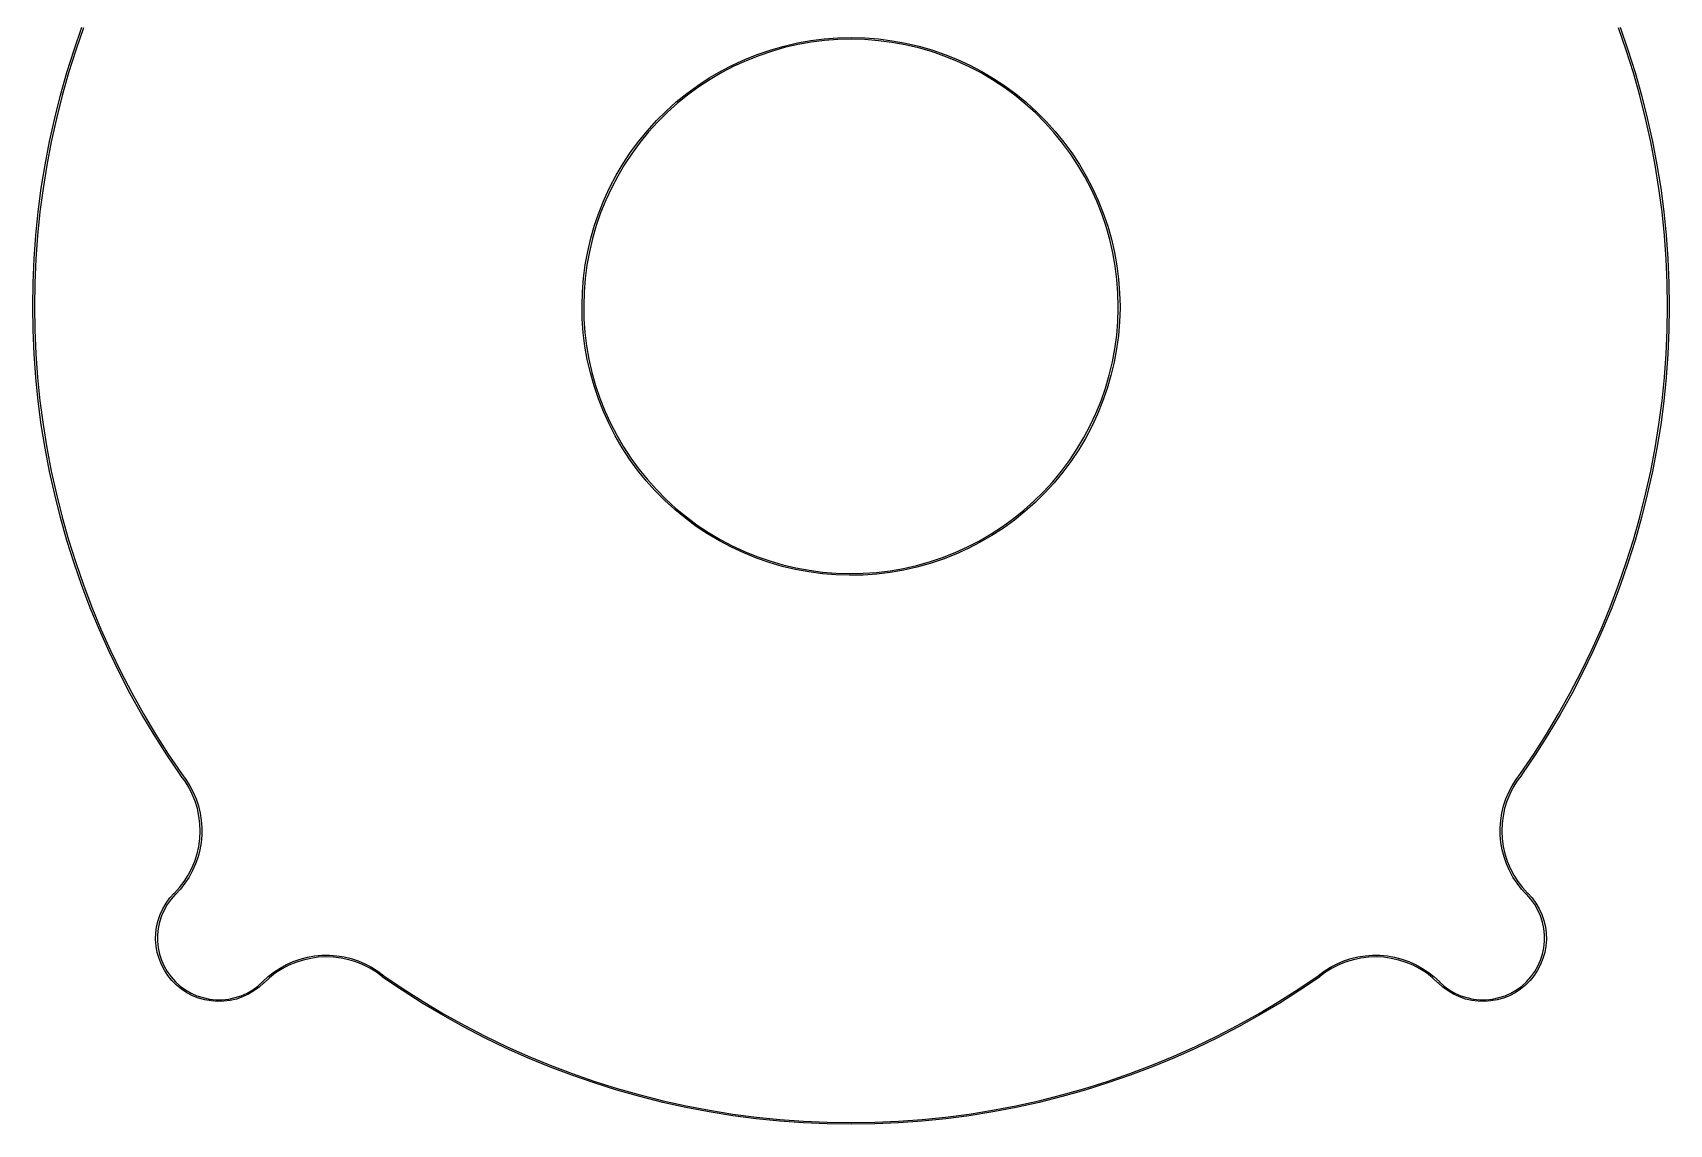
# Model space of a CAD drawing. Extents: x 54.2 to 145.8, y -145.8 to -48.7.
# Drawn here: x 54.2 to 145.8, y -145.8 to -84.7 of the extents above; entities that cross this region are included whole.
import ezdxf

# ---------------------------------------------------------------- set-up
doc = ezdxf.new("R2010")
doc.units = 0
doc.layers.add('BLACK', color=7, linetype='CONTINUOUS')

msp = doc.modelspace()

# ---------------------------------------------------------------- linework, layer by layer
at = {"layer": 'BLACK', "linetype": 'CONTINUOUS'}
for p, q in [((56.533, -85.6311), (56.9683, -84.3757)), ((57.0577, -84.4082), (56.6233, -85.6609)), ((96.9995, -85.2521), (97.7495, -85.1192)), ((97.7495, -85.1192), (98.5052, -85.0244)), ((98.5147, -85.119), (97.7637, -85.2132)), ((98.5052, -85.0244), (99.2648, -84.968)), ((99.2695, -85.0629), (98.5147, -85.119)), ((99.2648, -84.968), (100.026, -84.95)), ((100.026, -85.0451), (99.2695, -85.0629)), ((100.026, -84.95), (100.788, -84.9706)), ((100.783, -85.0655), (100.026, -85.0451)), ((101.537, -85.1243), (100.783, -85.0655)), ((100.788, -84.9706), (101.547, -85.0297)), ((102.288, -85.2211), (101.537, -85.1243)), ((101.547, -85.0297), (102.302, -85.1272)), ((102.302, -85.1272), (103.052, -85.2627)), ((143.377, -85.661), (142.942, -84.4082)), ((143.032, -84.3757), (143.467, -85.6311)), ((56.1343, -86.8985), (56.533, -85.6311)), ((56.6233, -85.6609), (56.2255, -86.9258)), ((94.0953, -86.1567), (94.8033, -85.8757)), ((94.8361, -85.9649), (94.1326, -86.2441)), ((94.8033, -85.8757), (95.5245, -85.6308)), ((95.5528, -85.7216), (94.8361, -85.9649)), ((95.5245, -85.6308), (96.2572, -85.4228)), ((96.2809, -85.5149), (95.5528, -85.7216)), ((96.2572, -85.4228), (96.9995, -85.2521)), ((97.0185, -85.3453), (96.2809, -85.5149)), ((97.7637, -85.2132), (97.0185, -85.3453)), ((103.033, -85.3558), (102.288, -85.2211)), ((103.77, -85.5279), (103.033, -85.3558)), ((103.052, -85.2627), (103.794, -85.436)), ((104.497, -85.7372), (103.77, -85.5279)), ((103.794, -85.436), (104.526, -85.6466)), ((105.213, -85.983), (104.497, -85.7372)), ((104.526, -85.6466), (105.246, -85.8939)), ((105.915, -86.2647), (105.213, -85.983)), ((105.246, -85.8939), (105.953, -86.1774)), ((143.775, -86.9258), (143.377, -85.661)), ((143.467, -85.6311), (143.866, -86.8985)), ((55.7726, -88.177), (56.1343, -86.8985)), ((56.2255, -86.9258), (55.8645, -88.2016)), ((92.0693, -87.2091), (92.7266, -86.8243)), ((92.7725, -86.9075), (92.1194, -87.2899)), ((92.7266, -86.8243), (93.4025, -86.4731)), ((93.4442, -86.5586), (92.7725, -86.9075)), ((93.4025, -86.4731), (94.0953, -86.1567)), ((94.1326, -86.2441), (93.4442, -86.5586)), ((106.603, -86.5815), (105.915, -86.2647)), ((105.953, -86.1774), (106.645, -86.4963)), ((107.273, -86.9328), (106.603, -86.5815)), ((106.645, -86.4963), (107.319, -86.8497)), ((107.925, -87.3175), (107.273, -86.9328)), ((107.319, -86.8497), (107.975, -87.2369)), ((144.135, -88.2016), (143.775, -86.9258)), ((143.866, -86.8985), (144.227, -88.177)), ((90.8173, -88.076), (91.4323, -87.6267)), ((91.4864, -87.7049), (90.8753, -88.1513)), ((91.4323, -87.6267), (92.0693, -87.2091)), ((92.1194, -87.2899), (91.4864, -87.7049)), ((108.556, -87.7347), (107.925, -87.3175)), ((107.975, -87.2369), (108.611, -87.6567)), ((109.166, -88.1833), (108.556, -87.7347)), ((108.611, -87.6567), (109.224, -88.1082)), ((55.4481, -89.4655), (55.7726, -88.177)), ((55.8645, -88.2016), (55.5407, -89.4874)), ((89.6593, -89.0651), (90.2258, -88.5559)), ((90.2875, -88.6282), (89.7246, -89.1341)), ((90.2258, -88.5559), (90.8173, -88.076)), ((90.8753, -88.1513), (90.2875, -88.6282)), ((109.752, -88.6621), (109.166, -88.1833)), ((109.224, -88.1082), (109.814, -88.5901)), ((110.313, -89.17), (109.752, -88.6621)), ((109.814, -88.5901), (110.379, -89.1012)), ((144.459, -89.4874), (144.135, -88.2016)), ((144.227, -88.177), (144.552, -89.4655)), ((55.1611, -90.7628), (55.4481, -89.4655)), ((55.5407, -89.4874), (55.2544, -90.782)), ((88.6072, -90.166), (89.1193, -89.6022)), ((89.1881, -89.6679), (88.6792, -90.2281)), ((89.1193, -89.6022), (89.6593, -89.0651)), ((89.7246, -89.1341), (89.1881, -89.6679)), ((110.848, -89.7057), (110.313, -89.17)), ((110.379, -89.1012), (110.917, -89.6403)), ((111.355, -90.2677), (110.848, -89.7057)), ((110.917, -89.6403), (111.427, -90.2058)), ((144.746, -90.782), (144.459, -89.4874)), ((144.552, -89.4655), (144.839, -90.7628)), ((88.1243, -90.755), (88.6072, -90.166)), ((88.6792, -90.2281), (88.1993, -90.8134)), ((111.833, -90.8546), (111.355, -90.2677)), ((111.427, -90.2058), (111.908, -90.7965)), ((54.912, -92.0679), (55.1611, -90.7628)), ((55.2544, -90.782), (55.0057, -92.0844)), ((87.2508, -92.0025), (87.6718, -91.3677)), ((87.7496, -91.4222), (87.3313, -92.053)), ((87.6718, -91.3677), (88.1243, -90.755)), ((88.1993, -90.8134), (87.7496, -91.4222)), ((112.28, -91.465), (111.833, -90.8546)), ((111.908, -90.7965), (112.358, -91.4108)), ((112.696, -92.0972), (112.28, -91.465)), ((112.358, -91.4108), (112.777, -92.047)), ((144.994, -92.0844), (144.746, -90.782)), ((144.839, -90.7628), (145.088, -92.0679)), ((54.7008, -93.3797), (54.912, -92.0679)), ((55.0057, -92.0844), (54.7949, -93.3934)), ((86.8625, -92.6577), (87.2508, -92.0025)), ((87.3313, -92.053), (86.9455, -92.7041)), ((113.08, -92.7497), (112.696, -92.0972)), ((112.777, -92.047), (113.163, -92.7036)), ((145.205, -93.3934), (144.994, -92.0844)), ((145.088, -92.0679), (145.299, -93.3797)), ((54.5277, -94.697), (54.7008, -93.3797)), ((86.1878, -94.0229), (86.5079, -93.3318)), ((86.5931, -93.3739), (86.275, -94.0607)), ((86.5079, -93.3318), (86.8625, -92.6577)), ((86.9455, -92.7041), (86.5931, -93.3739)), ((113.43, -93.4207), (113.08, -92.7497)), ((113.163, -92.7036), (113.515, -93.3789)), ((113.515, -93.3789), (113.833, -94.0712)), ((145.299, -93.3797), (145.472, -94.697)), ((54.7949, -93.3934), (54.6223, -94.7081)), ((85.9031, -94.7294), (86.1878, -94.0229)), ((86.275, -94.0607), (85.9921, -94.7627)), ((113.746, -94.1086), (113.43, -93.4207)), ((114.026, -94.8116), (113.746, -94.1086)), ((113.833, -94.0712), (114.115, -94.7786)), ((145.378, -94.7081), (145.205, -93.3934)), ((54.393, -96.0189), (54.5277, -94.697)), ((54.6223, -94.7081), (54.4878, -96.0271)), ((85.6545, -95.4493), (85.9031, -94.7294)), ((85.9921, -94.7627), (85.7451, -95.4781)), ((114.271, -95.5279), (114.026, -94.8116)), ((114.115, -94.7786), (114.361, -95.4994)), ((145.512, -96.0271), (145.378, -94.7081)), ((145.472, -94.697), (145.607, -96.0189)), ((54.2967, -97.344), (54.393, -96.0189)), ((54.4878, -96.0271), (54.3917, -97.3496)), ((85.4426, -96.1809), (85.6545, -95.4493)), ((85.7451, -95.4781), (85.5346, -96.2051)), ((114.479, -96.2556), (114.271, -95.5279)), ((114.361, -95.4994), (114.571, -96.2318)), ((145.608, -97.3496), (145.512, -96.0271)), ((145.607, -96.0189), (145.703, -97.344)), ((85.1312, -97.6716), (85.268, -96.9223)), ((85.3611, -96.9418), (85.2251, -97.6863)), ((85.268, -96.9223), (85.4426, -96.1809)), ((85.5346, -96.2051), (85.3611, -96.9418)), ((114.65, -96.9929), (114.479, -96.2556)), ((114.571, -96.2318), (114.743, -96.9738)), ((114.783, -97.7379), (114.65, -96.9929)), ((114.743, -96.9738), (114.877, -97.7235)), ((54.2388, -98.6715), (54.2967, -97.344)), ((54.3917, -97.3496), (54.334, -98.6742)), ((85.0324, -98.4268), (85.1312, -97.6716)), ((85.2251, -97.6863), (85.127, -98.4368)), ((114.878, -98.4887), (114.783, -97.7379)), ((114.877, -97.7235), (114.973, -98.4791)), ((145.666, -98.6742), (145.608, -97.3496)), ((145.703, -97.344), (145.761, -98.6715)), ((54.2196, -100), (54.2388, -98.6715)), ((54.334, -98.6742), (54.3147, -100)), ((84.972, -99.1861), (85.0324, -98.4268)), ((85.127, -98.4368), (85.0669, -99.1913)), ((114.936, -99.2434), (114.878, -98.4887)), ((114.973, -98.4791), (115.031, -99.2386)), ((145.685, -100), (145.666, -98.6742)), ((145.761, -98.6715), (145.78, -100)), ((84.9501, -99.9475), (84.972, -99.1861)), ((85.0669, -99.1913), (85.0451, -99.9478)), ((114.955, -100), (114.936, -99.2434)), ((115.031, -99.2386), (115.05, -100)), ((54.2388, -101.329), (54.2196, -100)), ((54.3147, -100), (54.334, -101.326)), ((84.9501, -99.9478), (84.9501, -99.9475)), ((84.9667, -100.709), (84.9501, -99.9478)), ((85.0218, -101.469), (84.9667, -100.709)), ((85.0451, -99.9478), (85.0616, -100.704)), ((85.0616, -100.704), (85.1164, -101.459)), ((114.93, -100.861), (114.955, -100.104)), ((114.955, -100.104), (114.955, -100)), ((115.05, -100.105), (115.025, -100.866)), ((115.05, -100), (115.05, -100.105)), ((145.666, -101.326), (145.685, -100)), ((145.78, -100), (145.761, -101.329)), ((54.2967, -102.656), (54.2388, -101.329)), ((54.334, -101.326), (54.3917, -102.65)), ((85.1153, -102.225), (85.0218, -101.469)), ((85.1164, -101.459), (85.2093, -102.21)), ((114.767, -102.365), (114.867, -101.615)), ((114.962, -101.625), (114.861, -102.38)), ((114.867, -101.615), (114.93, -100.861)), ((115.025, -100.866), (114.962, -101.625)), ((145.608, -102.65), (145.666, -101.326)), ((145.761, -101.329), (145.703, -102.656)), ((85.2469, -102.975), (85.1153, -102.225)), ((85.2093, -102.21), (85.3401, -102.956)), ((114.628, -103.109), (114.767, -102.365)), ((114.861, -102.38), (114.721, -103.129)), ((54.393, -103.981), (54.2967, -102.656)), ((54.3917, -102.65), (54.4878, -103.973)), ((85.4163, -103.717), (85.2469, -102.975)), ((85.3401, -102.956), (85.5084, -103.694)), ((114.452, -103.845), (114.628, -103.109)), ((114.721, -103.129), (114.544, -103.87)), ((145.512, -103.973), (145.608, -102.65)), ((145.703, -102.656), (145.607, -103.981)), ((54.5277, -105.303), (54.393, -103.981)), ((54.4878, -103.973), (54.6223, -105.292)), ((85.6231, -104.45), (85.4163, -103.717)), ((85.5084, -103.694), (85.7139, -104.422)), ((114.239, -104.572), (114.452, -103.845)), ((114.544, -103.87), (114.33, -104.601)), ((145.378, -105.292), (145.512, -103.973)), ((145.607, -103.981), (145.472, -105.303)), ((54.6223, -105.292), (54.7949, -106.607)), ((85.8666, -105.172), (85.6231, -104.45)), ((85.7139, -104.422), (85.9559, -105.139)), ((86.1464, -105.881), (85.8666, -105.172)), ((85.9559, -105.139), (86.2339, -105.843)), ((113.704, -105.987), (113.99, -105.286)), ((113.99, -105.286), (114.239, -104.572)), ((114.33, -104.601), (114.078, -105.32)), ((145.205, -106.607), (145.378, -105.292)), ((54.7008, -106.62), (54.5277, -105.303)), ((86.4617, -106.574), (86.1464, -105.881)), ((86.2339, -105.843), (86.5472, -106.532)), ((113.384, -106.673), (113.704, -105.987)), ((113.791, -106.025), (113.469, -106.715)), ((114.078, -105.32), (113.791, -106.025)), ((145.472, -105.303), (145.299, -106.62)), ((54.912, -107.932), (54.7008, -106.62)), ((54.7949, -106.607), (55.0057, -107.916)), ((86.8116, -107.25), (86.4617, -106.574)), ((86.5472, -106.532), (86.8949, -107.205)), ((113.029, -107.341), (113.384, -106.673)), ((113.469, -106.715), (113.112, -107.388)), ((144.994, -107.916), (145.205, -106.607)), ((145.299, -106.62), (145.088, -107.932)), ((55.1611, -109.237), (54.912, -107.932)), ((55.0057, -107.916), (55.2544, -109.218)), ((87.1953, -107.908), (86.8116, -107.25)), ((86.8949, -107.205), (87.2762, -107.858)), ((87.6118, -108.546), (87.1953, -107.908)), ((87.2762, -107.858), (87.69, -108.492)), ((112.22, -108.621), (112.641, -107.991)), ((112.641, -107.991), (113.029, -107.341)), ((113.112, -107.388), (112.721, -108.042)), ((144.746, -109.218), (144.994, -107.916)), ((145.088, -107.932), (144.839, -109.237)), ((88.06, -109.162), (87.6118, -108.546)), ((87.69, -108.492), (88.1354, -109.104)), ((111.769, -109.228), (112.22, -108.621)), ((112.298, -108.675), (111.843, -109.286)), ((112.721, -108.042), (112.298, -108.675)), ((55.4481, -110.535), (55.1611, -109.237)), ((55.2544, -109.218), (55.5407, -110.513)), ((88.5388, -109.754), (88.06, -109.162)), ((88.1354, -109.104), (88.6112, -109.693)), ((89.047, -110.322), (88.5388, -109.754)), ((88.6112, -109.693), (89.1162, -110.256)), ((110.776, -110.37), (111.287, -109.811)), ((111.287, -109.811), (111.769, -109.228)), ((111.843, -109.286), (111.358, -109.874)), ((144.459, -110.513), (144.746, -109.218)), ((144.839, -109.237), (144.552, -110.535)), ((55.7726, -111.823), (55.4481, -110.535)), ((55.5407, -110.513), (55.8645, -111.798)), ((89.5832, -110.862), (89.047, -110.322)), ((89.1162, -110.256), (89.649, -110.794)), ((110.237, -110.902), (110.776, -110.37)), ((110.844, -110.436), (110.302, -110.971)), ((111.358, -109.874), (110.844, -110.436)), ((144.135, -111.798), (144.459, -110.513)), ((144.552, -110.535), (144.227, -111.823)), ((90.1462, -111.376), (89.5832, -110.862)), ((89.649, -110.794), (90.2084, -111.304)), ((90.7343, -111.86), (90.1462, -111.376)), ((90.2084, -111.304), (90.7928, -111.785)), ((109.083, -111.88), (109.673, -111.406)), ((109.734, -111.478), (109.141, -111.956)), ((109.673, -111.406), (110.237, -110.902)), ((110.302, -110.971), (109.734, -111.478)), ((56.1343, -113.101), (55.7726, -111.823)), ((55.8645, -111.798), (56.2255, -113.074)), ((91.3462, -112.313), (90.7343, -111.86)), ((90.7928, -111.785), (91.4008, -112.235)), ((91.9802, -112.735), (91.3462, -112.313)), ((91.4008, -112.235), (92.0309, -112.655)), ((107.836, -112.738), (108.471, -112.325)), ((108.524, -112.403), (107.886, -112.818)), ((108.471, -112.325), (109.083, -111.88)), ((109.141, -111.956), (108.524, -112.403)), ((143.775, -113.074), (144.135, -111.798)), ((144.227, -111.823), (143.866, -113.101)), ((56.533, -114.369), (56.1343, -113.101)), ((56.2255, -113.074), (56.6233, -114.339)), ((92.6348, -113.125), (91.9802, -112.735)), ((92.0309, -112.655), (92.6813, -113.042)), ((93.3082, -113.48), (92.6348, -113.125)), ((92.6813, -113.042), (93.3505, -113.395)), ((93.9988, -113.802), (93.3082, -113.48)), ((93.3505, -113.395), (94.0367, -113.715)), ((105.819, -113.776), (106.509, -113.464)), ((106.509, -113.464), (107.182, -113.118)), ((107.227, -113.201), (106.55, -113.55)), ((107.182, -113.118), (107.836, -112.738)), ((107.886, -112.818), (107.227, -113.201)), ((143.377, -114.339), (143.775, -113.074)), ((143.866, -113.101), (143.467, -114.369)), ((56.9683, -115.624), (56.533, -114.369)), ((56.6233, -114.339), (57.0577, -115.592)), ((94.7048, -114.088), (93.9988, -113.802)), ((94.0367, -113.715), (94.7382, -113.999)), ((95.4243, -114.338), (94.7048, -114.088)), ((94.7382, -113.999), (95.4532, -114.247)), ((96.1555, -114.551), (95.4243, -114.338)), ((95.4532, -114.247), (96.1798, -114.459)), ((103.669, -114.498), (104.397, -114.294)), ((104.425, -114.385), (103.692, -114.59)), ((104.397, -114.294), (105.115, -114.053)), ((105.147, -114.142), (104.425, -114.385)), ((105.115, -114.053), (105.819, -113.776)), ((105.856, -113.864), (105.147, -114.142)), ((106.55, -113.55), (105.856, -113.864)), ((142.942, -115.592), (143.377, -114.339)), ((143.467, -114.369), (143.032, -115.624)), ((96.8966, -114.727), (96.1555, -114.551)), ((96.1798, -114.459), (96.9162, -114.634)), ((97.6457, -114.865), (96.8966, -114.727)), ((96.9162, -114.634), (97.6605, -114.771)), ((98.4007, -114.965), (97.6457, -114.865)), ((97.6605, -114.771), (98.4108, -114.87)), ((99.1599, -115.027), (98.4007, -114.965)), ((98.4108, -114.87), (99.1652, -114.932)), ((99.9212, -115.05), (99.1599, -115.027)), ((99.1652, -114.932), (99.9217, -114.955)), ((100.683, -115.035), (99.9212, -115.05)), ((99.9217, -114.955), (100.678, -114.94)), ((100.678, -114.94), (101.433, -114.886)), ((101.442, -114.981), (100.683, -115.035)), ((101.433, -114.886), (102.185, -114.795)), ((102.199, -114.889), (101.442, -114.981)), ((102.185, -114.795), (102.93, -114.665)), ((102.949, -114.758), (102.199, -114.889)), ((102.93, -114.665), (103.669, -114.498)), ((103.692, -114.59), (102.949, -114.758)), ((57.4398, -116.866), (56.9683, -115.624)), ((57.0577, -115.592), (57.5283, -116.831)), ((142.472, -116.831), (142.942, -115.592)), ((143.032, -115.624), (142.56, -116.866)), ((57.9472, -118.094), (57.4398, -116.866)), ((57.5283, -116.831), (58.0346, -118.057)), ((141.965, -118.057), (142.472, -116.831)), ((142.56, -116.866), (142.053, -118.094)), ((58.49, -119.307), (57.9472, -118.094)), ((58.0346, -118.057), (58.5763, -119.267)), ((141.424, -119.267), (141.965, -118.057)), ((142.053, -118.094), (141.51, -119.307)), ((59.0678, -120.504), (58.49, -119.307)), ((58.5763, -119.267), (59.1528, -120.461)), ((140.847, -120.461), (141.424, -119.267)), ((141.51, -119.307), (140.932, -120.504)), ((59.68, -121.683), (59.0678, -120.504)), ((59.1528, -120.461), (59.7638, -121.638)), ((140.236, -121.638), (140.847, -120.461)), ((140.932, -120.504), (140.32, -121.683)), ((60.3262, -122.844), (59.68, -121.683)), ((59.7638, -121.638), (60.4087, -122.796)), ((139.591, -122.796), (140.236, -121.638)), ((140.32, -121.683), (139.674, -122.844)), ((61.0058, -123.986), (60.3262, -122.844)), ((60.4087, -122.796), (61.0869, -123.936)), ((138.913, -123.936), (139.591, -122.796)), ((139.674, -122.844), (138.994, -123.986)), ((61.7183, -125.107), (61.0058, -123.986)), ((61.0869, -123.936), (61.7979, -125.055)), ((138.202, -125.055), (138.913, -123.936)), ((138.994, -123.986), (138.282, -125.107)), ((62.463, -126.207), (61.7183, -125.107)), ((61.7979, -125.055), (62.534, -126.142)), ((137.466, -126.142), (138.202, -125.055)), ((138.282, -125.107), (137.537, -126.207)), ((62.4648, -126.208), (62.463, -126.207)), ((62.463, -126.207), (62.463, -126.207)), ((62.4653, -126.21), (62.4648, -126.208)), ((62.4749, -126.216), (62.4653, -126.21)), ((62.7257, -126.551), (62.4749, -126.216)), ((62.534, -126.142), (62.5427, -126.147)), ((62.5427, -126.147), (62.545, -126.15)), ((62.545, -126.15), (62.545, -126.15)), ((62.545, -126.15), (62.545, -126.15)), ((62.545, -126.15), (62.7908, -126.477)), ((137.209, -126.477), (137.455, -126.15)), ((137.525, -126.216), (137.274, -126.551)), ((137.455, -126.15), (137.457, -126.147)), ((137.455, -126.15), (137.455, -126.15)), ((137.455, -126.15), (137.455, -126.15)), ((137.457, -126.147), (137.466, -126.142)), ((137.535, -126.21), (137.525, -126.216)), ((137.537, -126.207), (137.535, -126.208)), ((137.535, -126.208), (137.535, -126.21)), ((137.537, -126.207), (137.537, -126.207)), ((62.9519, -126.915), (62.7257, -126.551)), ((62.7908, -126.477), (63.011, -126.826)), ((63.1458, -127.297), (62.9519, -126.915)), ((63.011, -126.826), (63.2021, -127.191)), ((63.2021, -127.191), (63.3626, -127.572)), ((136.637, -127.572), (136.798, -127.191)), ((136.798, -127.191), (136.989, -126.826)), ((137.048, -126.915), (136.854, -127.297)), ((136.989, -126.826), (137.209, -126.477)), ((137.274, -126.551), (137.048, -126.915)), ((63.3059, -127.695), (63.1458, -127.297)), ((63.4311, -128.105), (63.3059, -127.695)), ((63.3626, -127.572), (63.4916, -127.963)), ((63.5203, -128.524), (63.4311, -128.105)), ((63.4916, -127.963), (63.5882, -128.365)), ((136.412, -128.365), (136.508, -127.963)), ((136.569, -128.105), (136.48, -128.524)), ((136.508, -127.963), (136.637, -127.572)), ((136.694, -127.695), (136.569, -128.105)), ((136.854, -127.297), (136.694, -127.695)), ((63.573, -128.949), (63.5203, -128.524)), ((63.5887, -129.377), (63.573, -128.949)), ((63.5882, -128.365), (63.6517, -128.772)), ((63.6517, -128.772), (63.6817, -129.184)), ((136.318, -129.184), (136.348, -128.772)), ((136.348, -128.772), (136.412, -128.365)), ((136.427, -128.949), (136.411, -129.377)), ((136.48, -128.524), (136.427, -128.949)), ((63.5091, -130.23), (63.5674, -129.806)), ((63.5674, -129.806), (63.5887, -129.377)), ((63.6406, -130.007), (63.5698, -130.414)), ((63.678, -129.596), (63.6406, -130.007)), ((63.6817, -129.184), (63.678, -129.596)), ((136.322, -129.596), (136.318, -129.184)), ((136.359, -130.007), (136.322, -129.596)), ((136.43, -130.414), (136.359, -130.007)), ((136.411, -129.377), (136.433, -129.806)), ((136.433, -129.806), (136.491, -130.23)), ((63.2838, -131.056), (63.4144, -130.648)), ((63.4661, -130.813), (63.3301, -131.203)), ((63.4144, -130.648), (63.5091, -130.23)), ((63.5698, -130.414), (63.4661, -130.813)), ((136.534, -130.813), (136.43, -130.414)), ((136.491, -130.23), (136.586, -130.648)), ((136.67, -131.203), (136.534, -130.813)), ((136.586, -130.648), (136.716, -131.056)), ((62.6887, -132.193), (62.9196, -131.832)), ((62.9196, -131.832), (63.1185, -131.452)), ((63.1627, -131.58), (62.9651, -131.942)), ((63.1185, -131.452), (63.2838, -131.056)), ((63.3301, -131.203), (63.1627, -131.58)), ((136.837, -131.58), (136.67, -131.203)), ((136.716, -131.056), (136.881, -131.452)), ((137.035, -131.942), (136.837, -131.58)), ((136.881, -131.452), (137.08, -131.832)), ((137.08, -131.832), (137.311, -132.193)), ((62.1445, -132.841), (62.4274, -132.532)), ((62.4847, -132.612), (62.2051, -132.916)), ((62.4274, -132.532), (62.6887, -132.193)), ((62.7386, -132.287), (62.4847, -132.612)), ((62.9651, -131.942), (62.7386, -132.287)), ((137.261, -132.287), (137.035, -131.942)), ((137.515, -132.612), (137.261, -132.287)), ((137.311, -132.193), (137.573, -132.532)), ((137.795, -132.916), (137.515, -132.612)), ((137.573, -132.532), (137.856, -132.841)), ((61.4981, -133.712), (61.6805, -133.402)), ((61.7473, -133.474), (61.5665, -133.787)), ((61.6805, -133.402), (61.8934, -133.112)), ((61.9598, -133.181), (61.7473, -133.474)), ((61.8934, -133.112), (62.1344, -132.845)), ((62.195, -132.92), (61.9598, -133.181)), ((62.1344, -132.845), (62.1445, -132.841)), ((62.2051, -132.916), (62.195, -132.92)), ((137.805, -132.92), (137.795, -132.916)), ((138.04, -133.181), (137.805, -132.92)), ((137.856, -132.841), (137.866, -132.845)), ((137.866, -132.845), (138.107, -133.112)), ((138.253, -133.474), (138.04, -133.181)), ((138.107, -133.112), (138.319, -133.402)), ((138.434, -133.787), (138.253, -133.474)), ((138.319, -133.402), (138.502, -133.712)), ((61.1503, -134.729), (61.2316, -134.379)), ((61.2316, -134.379), (61.3479, -134.038)), ((61.3076, -134.461), (61.2325, -134.815)), ((61.4194, -134.117), (61.3076, -134.461)), ((61.3479, -134.038), (61.4981, -133.712)), ((61.5665, -133.787), (61.4194, -134.117)), ((138.581, -134.117), (138.434, -133.787)), ((138.502, -133.712), (138.652, -134.038)), ((138.692, -134.461), (138.581, -134.117)), ((138.652, -134.038), (138.768, -134.379)), ((138.768, -134.815), (138.692, -134.461)), ((138.768, -134.379), (138.85, -134.729)), ((61.0958, -135.445), (61.1049, -135.086)), ((61.1231, -135.804), (61.0958, -135.445)), ((61.1049, -135.086), (61.1503, -134.729)), ((61.2325, -134.815), (61.1947, -135.175)), ((61.1947, -135.175), (61.1947, -135.536)), ((138.805, -135.175), (138.768, -134.815)), ((138.805, -135.536), (138.805, -135.175)), ((138.85, -134.729), (138.895, -135.086)), ((138.904, -135.445), (138.877, -135.804)), ((138.895, -135.086), (138.904, -135.445)), ((61.1865, -136.158), (61.1231, -135.804)), ((61.2855, -136.504), (61.1865, -136.158)), ((61.1947, -135.536), (61.2325, -135.896)), ((61.2325, -135.896), (61.3076, -136.249)), ((61.3076, -136.249), (61.4194, -136.593)), ((69.5861, -136.43), (69.9926, -136.359)), ((69.9926, -136.359), (70.4035, -136.322)), ((70.6225, -136.411), (70.1944, -136.433)), ((70.4035, -136.322), (70.8161, -136.318)), ((71.0509, -136.427), (70.6225, -136.411)), ((70.8161, -136.318), (71.2276, -136.348)), ((71.2276, -136.348), (71.6353, -136.412)), ((71.6353, -136.412), (72.0365, -136.508)), ((127.963, -136.508), (128.365, -136.412)), ((128.365, -136.412), (128.772, -136.348)), ((128.772, -136.348), (129.184, -136.318)), ((129.377, -136.411), (128.949, -136.427)), ((129.184, -136.318), (129.596, -136.322)), ((129.806, -136.433), (129.377, -136.411)), ((129.596, -136.322), (130.007, -136.359)), ((130.007, -136.359), (130.414, -136.43)), ((138.581, -136.593), (138.692, -136.249)), ((138.692, -136.249), (138.768, -135.896)), ((138.813, -136.158), (138.715, -136.504)), ((138.768, -135.896), (138.805, -135.536)), ((138.877, -135.804), (138.813, -136.158)), ((61.4189, -136.837), (61.2855, -136.504)), ((61.5854, -137.156), (61.4189, -136.837)), ((61.4194, -136.593), (61.5665, -136.924)), ((61.5665, -136.924), (61.7473, -137.237)), ((61.7833, -137.457), (61.5854, -137.156)), ((61.7473, -137.237), (61.9598, -137.529)), ((67.3876, -137.515), (67.7129, -137.261)), ((67.8073, -137.311), (67.4676, -137.573)), ((67.7129, -137.261), (68.0578, -137.035)), ((68.1684, -137.08), (67.8073, -137.311)), ((68.0578, -137.035), (68.42, -136.837)), ((68.5481, -136.881), (68.1684, -137.08)), ((68.42, -136.837), (68.7972, -136.67)), ((68.9435, -136.716), (68.5481, -136.881)), ((68.7972, -136.67), (69.1867, -136.534)), ((69.3518, -136.586), (68.9435, -136.716)), ((69.1867, -136.534), (69.5861, -136.43)), ((69.7698, -136.491), (69.3518, -136.586)), ((70.1944, -136.433), (69.7698, -136.491)), ((71.4762, -136.48), (71.0509, -136.427)), ((71.8955, -136.569), (71.4762, -136.48)), ((72.3054, -136.694), (71.8955, -136.569)), ((72.0365, -136.508), (72.4284, -136.637)), ((72.703, -136.854), (72.3054, -136.694)), ((72.4284, -136.637), (72.8085, -136.798)), ((73.0853, -137.048), (72.703, -136.854)), ((72.8085, -136.798), (73.1743, -136.989)), ((73.4493, -137.274), (73.0853, -137.048)), ((73.1743, -136.989), (73.5232, -137.209)), ((73.7845, -137.525), (73.4493, -137.274)), ((73.5232, -137.209), (73.8499, -137.455)), ((126.15, -137.455), (126.477, -137.209)), ((126.551, -137.274), (126.216, -137.525)), ((126.477, -137.209), (126.826, -136.989)), ((126.915, -137.048), (126.551, -137.274)), ((126.826, -136.989), (127.191, -136.798)), ((127.297, -136.854), (126.915, -137.048)), ((127.191, -136.798), (127.572, -136.637)), ((127.695, -136.694), (127.297, -136.854)), ((127.572, -136.637), (127.963, -136.508)), ((128.105, -136.569), (127.695, -136.694)), ((128.524, -136.48), (128.105, -136.569)), ((128.949, -136.427), (128.524, -136.48)), ((130.23, -136.491), (129.806, -136.433)), ((130.648, -136.586), (130.23, -136.491)), ((130.414, -136.43), (130.813, -136.534)), ((131.056, -136.716), (130.648, -136.586)), ((130.813, -136.534), (131.203, -136.67)), ((131.452, -136.881), (131.056, -136.716)), ((131.203, -136.67), (131.58, -136.837)), ((131.832, -137.08), (131.452, -136.881)), ((131.58, -136.837), (131.942, -137.035)), ((132.193, -137.311), (131.832, -137.08)), ((131.942, -137.035), (132.287, -137.261)), ((132.532, -137.573), (132.193, -137.311)), ((132.287, -137.261), (132.612, -137.515)), ((138.04, -137.529), (138.253, -137.237)), ((138.415, -137.156), (138.217, -137.457)), ((138.253, -137.237), (138.434, -136.924)), ((138.581, -136.837), (138.415, -137.156)), ((138.434, -136.924), (138.581, -136.593)), ((138.715, -136.504), (138.581, -136.837)), ((62.0105, -137.735), (61.7833, -137.457)), ((61.9598, -137.529), (62.2018, -137.798)), ((62.2648, -137.989), (62.0105, -137.735)), ((62.2018, -137.798), (62.4705, -138.04)), ((62.5435, -138.217), (62.2648, -137.989)), ((62.4705, -138.04), (62.7631, -138.253)), ((62.8438, -138.415), (62.5435, -138.217)), ((62.7631, -138.253), (63.0762, -138.434)), ((66.2131, -138.434), (66.5262, -138.253)), ((66.5262, -138.253), (66.8188, -138.04)), ((66.8881, -138.107), (66.5982, -138.319)), ((66.8188, -138.04), (67.08, -137.805)), ((67.1549, -137.866), (66.8881, -138.107)), ((67.08, -137.805), (67.0842, -137.795)), ((67.0842, -137.795), (67.3876, -137.515)), ((67.159, -137.856), (67.1549, -137.866)), ((67.4676, -137.573), (67.159, -137.856)), ((73.7896, -137.535), (73.7845, -137.525)), ((73.7915, -137.535), (73.7896, -137.535)), ((73.7926, -137.537), (73.7915, -137.535)), ((74.893, -138.282), (73.7926, -137.537)), ((73.7926, -137.537), (73.7926, -137.537)), ((73.8499, -137.455), (73.8499, -137.455)), ((73.8499, -137.455), (73.8499, -137.455)), ((73.8499, -137.455), (73.8529, -137.457)), ((73.8529, -137.457), (73.8576, -137.466)), ((73.8576, -137.466), (74.9452, -138.202)), ((74.9452, -138.202), (76.0643, -138.913)), ((123.936, -138.913), (125.055, -138.202)), ((125.055, -138.202), (126.142, -137.466)), ((126.207, -137.537), (125.107, -138.282)), ((126.142, -137.466), (126.147, -137.457)), ((126.147, -137.457), (126.15, -137.455)), ((126.15, -137.455), (126.15, -137.455)), ((126.15, -137.455), (126.15, -137.455)), ((126.208, -137.535), (126.207, -137.537)), ((126.207, -137.537), (126.207, -137.537)), ((126.21, -137.535), (126.208, -137.535)), ((126.216, -137.525), (126.21, -137.535)), ((132.841, -137.856), (132.532, -137.573)), ((132.612, -137.515), (132.916, -137.795)), ((132.845, -137.866), (132.841, -137.856)), ((133.112, -138.107), (132.845, -137.866)), ((132.916, -137.795), (132.92, -137.805)), ((132.92, -137.805), (133.181, -138.04)), ((133.402, -138.319), (133.112, -138.107)), ((133.181, -138.04), (133.474, -138.253)), ((133.474, -138.253), (133.787, -138.434)), ((136.924, -138.434), (137.237, -138.253)), ((137.457, -138.217), (137.156, -138.415)), ((137.237, -138.253), (137.529, -138.04)), ((137.735, -137.989), (137.457, -138.217)), ((137.529, -138.04), (137.798, -137.798)), ((137.989, -137.735), (137.735, -137.989)), ((137.798, -137.798), (138.04, -137.529)), ((138.217, -137.457), (137.989, -137.735)), ((63.1625, -138.581), (62.8438, -138.415)), ((63.0762, -138.434), (63.4066, -138.581)), ((63.4965, -138.715), (63.1625, -138.581)), ((63.4066, -138.581), (63.7505, -138.692)), ((63.8422, -138.813), (63.4965, -138.715)), ((63.7505, -138.692), (64.1042, -138.768)), ((64.1962, -138.877), (63.8422, -138.813)), ((64.1042, -138.768), (64.4639, -138.805)), ((64.5547, -138.904), (64.1962, -138.877)), ((64.4639, -138.805), (64.8255, -138.805)), ((64.9142, -138.895), (64.5547, -138.904)), ((64.8255, -138.805), (65.1851, -138.768)), ((65.271, -138.85), (64.9142, -138.895)), ((65.1851, -138.768), (65.5388, -138.692)), ((65.6213, -138.768), (65.271, -138.85)), ((65.5388, -138.692), (65.8827, -138.581)), ((65.9615, -138.652), (65.6213, -138.768)), ((65.8827, -138.581), (66.2131, -138.434)), ((66.2883, -138.502), (65.9615, -138.652)), ((66.5982, -138.319), (66.2883, -138.502)), ((76.0145, -138.994), (74.893, -138.282)), ((77.1562, -139.674), (76.0145, -138.994)), ((76.0643, -138.913), (77.2037, -139.591)), ((122.796, -139.591), (123.936, -138.913)), ((123.986, -138.994), (122.844, -139.674)), ((125.107, -138.282), (123.986, -138.994)), ((133.712, -138.502), (133.402, -138.319)), ((134.038, -138.652), (133.712, -138.502)), ((133.787, -138.434), (134.117, -138.581)), ((134.379, -138.768), (134.038, -138.652)), ((134.117, -138.581), (134.461, -138.692)), ((134.729, -138.85), (134.379, -138.768)), ((134.461, -138.692), (134.815, -138.768)), ((135.086, -138.895), (134.729, -138.85)), ((134.815, -138.768), (135.175, -138.805)), ((135.445, -138.904), (135.086, -138.895)), ((135.175, -138.805), (135.536, -138.805)), ((135.804, -138.877), (135.445, -138.904)), ((135.536, -138.805), (135.896, -138.768)), ((136.158, -138.813), (135.804, -138.877)), ((135.896, -138.768), (136.249, -138.692)), ((136.504, -138.715), (136.158, -138.813)), ((136.249, -138.692), (136.593, -138.581)), ((136.837, -138.581), (136.504, -138.715)), ((136.593, -138.581), (136.924, -138.434)), ((137.156, -138.415), (136.837, -138.581)), ((78.3171, -140.32), (77.1562, -139.674)), ((77.2037, -139.591), (78.3622, -140.236)), ((121.638, -140.236), (122.796, -139.591)), ((122.844, -139.674), (121.683, -140.32)), ((79.4963, -140.932), (78.3171, -140.32)), ((78.3622, -140.236), (79.539, -140.847)), ((80.6928, -141.51), (79.4963, -140.932)), ((79.539, -140.847), (80.733, -141.424)), ((119.267, -141.424), (120.461, -140.847)), ((120.504, -140.932), (119.307, -141.51)), ((120.461, -140.847), (121.638, -140.236)), ((121.683, -140.32), (120.504, -140.932)), ((81.9056, -142.053), (80.6928, -141.51)), ((80.733, -141.424), (81.9432, -141.965)), ((118.057, -141.965), (119.267, -141.424)), ((119.307, -141.51), (118.094, -142.053)), ((83.1335, -142.56), (81.9056, -142.053)), ((81.9432, -141.965), (83.1686, -142.472)), ((84.3757, -143.032), (83.1335, -142.56)), ((83.1686, -142.472), (84.4082, -142.942)), ((115.592, -142.942), (116.831, -142.472)), ((116.866, -142.56), (115.624, -143.032)), ((116.831, -142.472), (118.057, -141.965)), ((118.094, -142.053), (116.866, -142.56)), ((85.6311, -143.467), (84.3757, -143.032)), ((84.4082, -142.942), (85.6609, -143.377)), ((86.8985, -143.866), (85.6311, -143.467)), ((85.6609, -143.377), (86.9258, -143.775)), ((113.074, -143.775), (114.339, -143.377)), ((114.369, -143.467), (113.101, -143.866)), ((114.339, -143.377), (115.592, -142.942)), ((115.624, -143.032), (114.369, -143.467)), ((88.177, -144.227), (86.8985, -143.866)), ((86.9258, -143.775), (88.2016, -144.135)), ((89.4655, -144.552), (88.177, -144.227)), ((88.2016, -144.135), (89.4874, -144.459)), ((90.7628, -144.839), (89.4655, -144.552)), ((89.4874, -144.459), (90.782, -144.746)), ((109.218, -144.746), (110.513, -144.459)), ((110.535, -144.552), (109.237, -144.839)), ((110.513, -144.459), (111.798, -144.135)), ((111.823, -144.227), (110.535, -144.552)), ((111.798, -144.135), (113.074, -143.775)), ((113.101, -143.866), (111.823, -144.227)), ((92.0679, -145.088), (90.7628, -144.839)), ((90.782, -144.746), (92.0844, -144.994)), ((93.3797, -145.299), (92.0679, -145.088)), ((92.0844, -144.994), (93.3934, -145.205)), ((94.697, -145.472), (93.3797, -145.299)), ((93.3934, -145.205), (94.7081, -145.378)), ((96.0189, -145.607), (94.697, -145.472)), ((94.7081, -145.378), (96.0271, -145.512)), ((96.0271, -145.512), (97.3496, -145.608)), ((102.65, -145.608), (103.973, -145.512)), ((103.973, -145.512), (105.292, -145.378)), ((105.303, -145.472), (103.981, -145.607)), ((105.292, -145.378), (106.607, -145.205)), ((106.62, -145.299), (105.303, -145.472)), ((106.607, -145.205), (107.916, -144.994)), ((107.932, -145.088), (106.62, -145.299)), ((107.916, -144.994), (109.218, -144.746)), ((109.237, -144.839), (107.932, -145.088)), ((97.344, -145.703), (96.0189, -145.607)), ((98.6715, -145.761), (97.344, -145.703)), ((97.3496, -145.608), (98.6742, -145.666)), ((100, -145.78), (98.6715, -145.761)), ((98.6742, -145.666), (100, -145.685)), ((100, -145.685), (101.326, -145.666)), ((101.329, -145.761), (100, -145.78)), ((101.326, -145.666), (102.65, -145.608)), ((102.656, -145.703), (101.329, -145.761)), ((103.981, -145.607), (102.656, -145.703))]:
    msp.add_line(p, q, dxfattribs=at)

doc.saveas('drawing.dxf')
